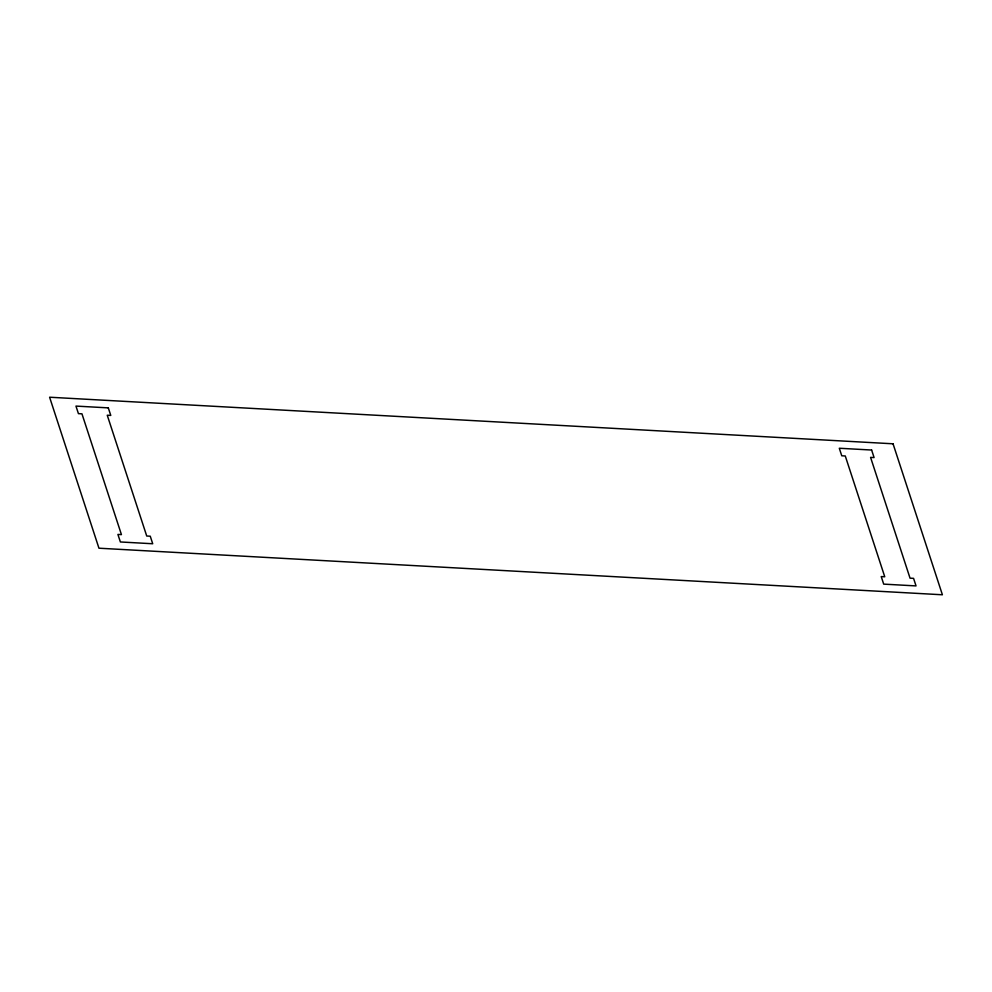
<?xml version="1.0" encoding="UTF-8"?>
<svg xmlns="http://www.w3.org/2000/svg" width="992" height="992" viewBox="0 0 992 992"><rect width="100%" height="100%" fill="white"/><g stroke="black" fill="none" stroke-linecap="round" stroke-linejoin="round"><path stroke-width="1.49" d="M893.048 443.796L49.6 397.222L98.952 548.204L942.4 594.778L893.048 443.796M108.302 407.873L75.962 406.088L78.43 413.639L81.952 413.825L121.433 534.614L117.912 534.428L120.379 541.967L152.718 543.752L150.251 536.213L146.729 536.015L107.248 415.226L110.769 415.425L108.302 407.873M871.621 450.033L839.294 448.248L841.762 455.787L845.271 455.985L884.752 576.774L881.231 576.575L883.698 584.127L916.038 585.912L913.57 578.361L910.048 578.175L870.579 457.386L874.088 457.572L871.621 450.033"/></g></svg>
